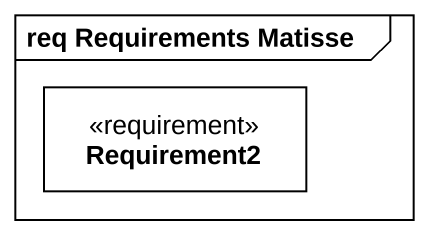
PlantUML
@startuml
mainframe req Requirements Matisse
hide circle
hide empty members
class Requirement2 <<requirement>>
@enduml
